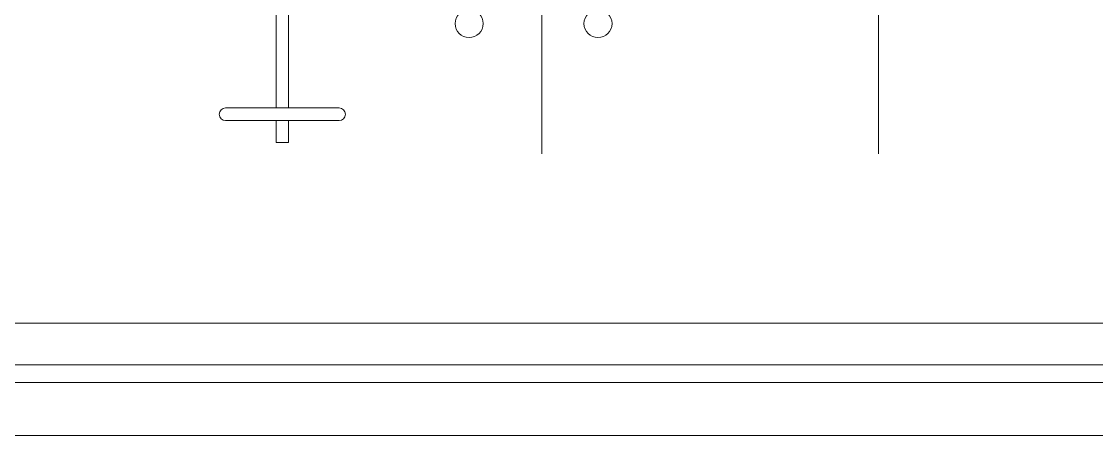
# Model space of a CAD drawing. Header units: inches. Extents: x -1128 to 651, y 96 to 845.
# Drawn here: x -1041.29 to -1037.833, y 707.429 to 708.76 of the extents above; entities that cross this region are included whole.
import ezdxf

# ---------------------------------------------------------------- set-up
doc = ezdxf.new("R2010")
doc.units = ezdxf.units.IN
doc.header["$MEASUREMENT"] = 0
doc.layers.add('Cable Tray', color=7, linetype='Continuous')
doc.layers.add('EQUIPMENT LAYOUT-EMBED 1_DWG$0$DwgTemplate', color=7, linetype='Continuous')
doc.layers.add('Cables', color=7, linetype='Continuous', lineweight=0)
doc.layers.add('Layout', color=6, linetype='Continuous', lineweight=18)

# ---------------------------------------------------------------- blocks, each defined once
blk = doc.blocks.new('A$C55974CAD')
at = {"layer": 'EQUIPMENT LAYOUT-EMBED 1_DWG$0$DwgTemplate', "color": 7, "lineweight": 0}
for p, q in [((33.188, 18.0225), (33.188, 18.4275)), ((33.233, 18.4275), (33.233, 18.0225)), ((33.11, 18.2025), (33.11, 18.2475)), ((33.11, 18.2475), (33.188, 18.2475)), ((33.233, 18.2475), (33.6375, 18.2475)), ((33.11, 18.2025), (33.188, 18.2025)), ((33.233, 18.2025), (33.6375, 18.2025))]:
    blk.add_line(p, q, dxfattribs=at)
at = {"layer": 'EQUIPMENT LAYOUT-EMBED 1_DWG$0$DwgTemplate', "color": 1, "lineweight": 0}
for p, q in [((33.0699, 17.3), (33.6375, 17.3)), ((33.0699, 16.1), (33.6699, 16.1))]:
    blk.add_line(p, q, dxfattribs=at)
at = {"layer": 'EQUIPMENT LAYOUT-EMBED 1_DWG$0$DwgTemplate', "color": 5, "lineweight": 0}
for centre in [(33.5335, 17.5593), (33.5335, 17.1)]:
    blk.add_circle(centre, 0.05, dxfattribs=at)
at = {"layer": 'EQUIPMENT LAYOUT-EMBED 1_DWG$0$DwgTemplate', "color": 7, "lineweight": 0}
for centre, start, end in [((33.2105, 18.4275), 0, 180), ((33.2105, 18.0225), 180, 0)]:
    blk.add_arc(centre, 0.0225, start, end, dxfattribs=at)

msp = doc.modelspace()

# ---------------------------------------------------------------- linework, layer by layer
at = {"layer": 'Cable Tray', "color": 3, "linetype": 'Continuous', "lineweight": 5}
for p, q in [((-1035.1403, 707.7903), (-1046.3314, 707.7903)), ((-1035.1403, 707.7903), (-1046.3314, 707.7903)), ((-1035.1403, 707.4288), (-1046.3314, 707.4288)), ((-1035.1403, 707.4288), (-1046.3314, 707.4288))]:
    msp.add_line(p, q, dxfattribs=at)
at = {"layer": 'Cables', "color": 0, "lineweight": 0}
for p, q in [((-1064.3035, 707.6573), (-1034.661, 707.6555)), ((-1064.3018, 707.5987), (-1034.661, 707.5987))]:
    msp.add_line(p, q, dxfattribs=at)

# ---------------------------------------------------------------- block references
at = {"layer": 'Layout', "xscale": 0.9025, "yscale": 0.9025, "zscale": 0.9025, "rotation": 90}
msp.add_blockref('A$C55974CAD', (-1024.0033, 678.4893), dxfattribs=at)

doc.saveas('drawing.dxf')
